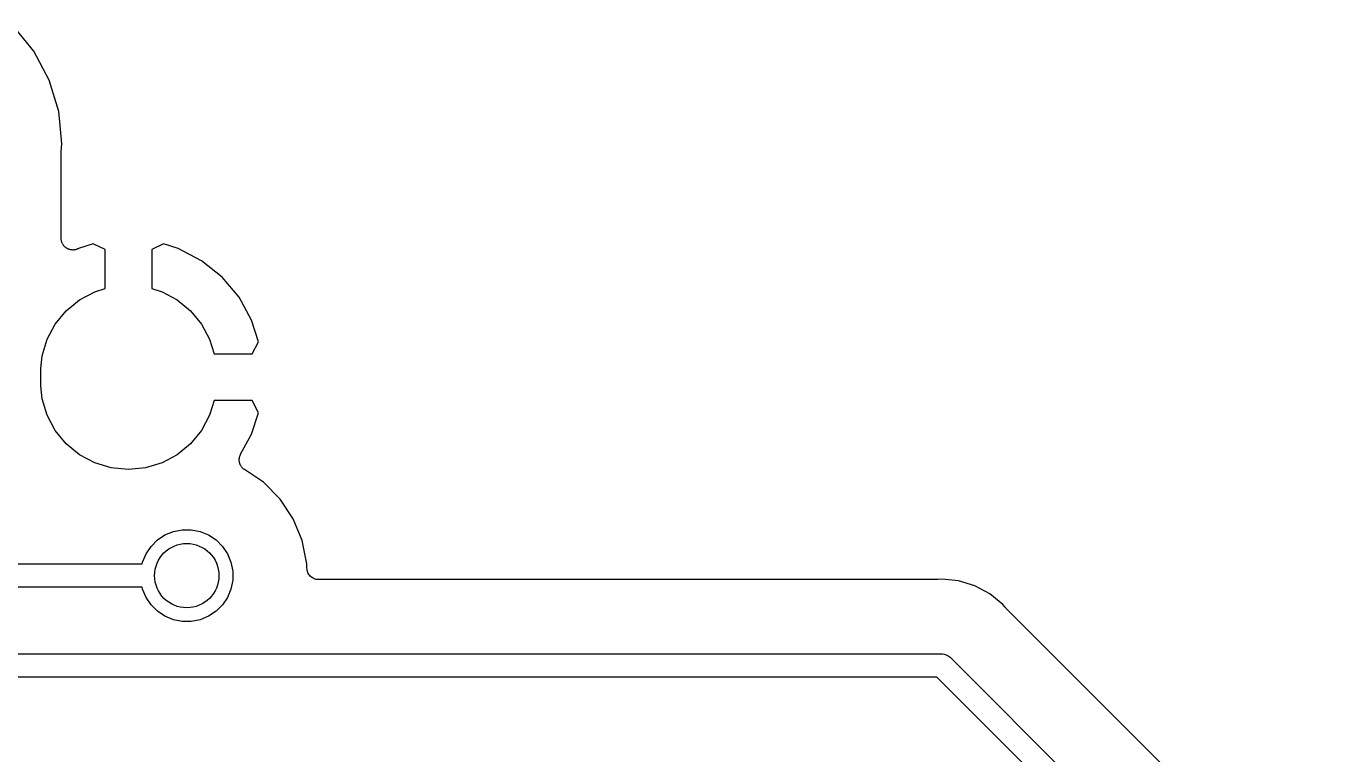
# Model space of a CAD drawing. Extents: x 2.36 to 5.74, y -5.57 to -1.66.
# Drawn here: x 4.256 to 4.812, y -2.611 to -2.299 of the extents above; entities that cross this region are included whole.
import ezdxf

# ---------------------------------------------------------------- set-up
doc = ezdxf.new("R2010")
doc.units = 0
doc.header["$MEASUREMENT"] = 0
doc.layers.add('BLACK', color=7, linetype='CONTINUOUS')

msp = doc.modelspace()

# ---------------------------------------------------------------- linework, layer by layer
at = {"layer": 'BLACK', "linetype": 'CONTINUOUS'}
for p, q in [((4.25947, -2.31026), (4.25058, -2.29942)), ((4.26608, -2.32263), (4.25947, -2.31026)), ((4.27015, -2.33605), (4.26608, -2.32263)), ((4.2706, -2.34057), (4.27015, -2.33605)), ((4.27153, -2.35), (4.2706, -2.34057)), ((4.2706, -2.34057), (4.2706, -2.34057)), ((4.27121, -2.35325), (4.27153, -2.35)), ((4.27118, -2.35367), (4.27121, -2.35346)), ((4.27118, -2.35374), (4.27118, -2.35367)), ((4.27118, -2.39046), (4.27118, -2.35374)), ((4.27121, -2.35346), (4.27121, -2.35325)), ((4.2712, -2.39066), (4.27118, -2.39046)), ((4.2712, -2.39087), (4.2712, -2.39066)), ((4.27125, -2.39115), (4.2712, -2.39087)), ((4.27128, -2.39143), (4.27125, -2.39115)), ((4.27134, -2.39163), (4.27128, -2.39143)), ((4.27137, -2.39183), (4.27134, -2.39163)), ((4.27148, -2.39209), (4.27137, -2.39183)), ((4.27156, -2.39236), (4.27148, -2.39209)), ((4.27165, -2.39255), (4.27156, -2.39236)), ((4.27173, -2.39274), (4.27165, -2.39255)), ((4.27188, -2.39298), (4.27173, -2.39274)), ((4.27202, -2.39323), (4.27188, -2.39298)), ((4.27215, -2.39339), (4.27202, -2.39323)), ((4.27226, -2.39356), (4.27215, -2.39339)), ((4.27245, -2.39376), (4.27226, -2.39356)), ((4.27263, -2.39398), (4.27245, -2.39376)), ((4.27279, -2.39411), (4.27263, -2.39398)), ((4.27293, -2.39426), (4.27279, -2.39411)), ((4.27317, -2.39442), (4.27293, -2.39426)), ((4.27339, -2.3946), (4.27317, -2.39442)), ((4.27357, -2.3947), (4.27339, -2.3946)), ((4.27373, -2.39482), (4.27357, -2.3947)), ((4.27399, -2.39493), (4.27373, -2.39482)), ((4.27424, -2.39507), (4.27399, -2.39493)), ((4.27444, -2.39513), (4.27424, -2.39507)), ((4.27463, -2.39521), (4.27444, -2.39513)), ((4.2749, -2.39527), (4.27463, -2.39521)), ((4.27518, -2.39536), (4.2749, -2.39527)), ((4.27538, -2.39538), (4.27518, -2.39536)), ((4.27558, -2.39542), (4.27538, -2.39538)), ((4.27586, -2.39543), (4.27558, -2.39542)), ((4.27615, -2.39546), (4.27586, -2.39543)), ((4.27635, -2.39544), (4.27615, -2.39546)), ((4.27656, -2.39545), (4.27635, -2.39544)), ((4.27684, -2.3954), (4.27656, -2.39545)), ((4.27712, -2.39537), (4.27684, -2.3954)), ((4.27731, -2.39531), (4.27712, -2.39537)), ((4.27752, -2.39528), (4.27731, -2.39531)), ((4.27778, -2.39518), (4.27752, -2.39528)), ((4.27805, -2.3951), (4.27778, -2.39518)), ((4.27824, -2.395), (4.27805, -2.3951)), ((4.27843, -2.39493), (4.27824, -2.395)), ((4.27849, -2.39489), (4.27843, -2.39493)), ((4.27867, -2.3948), (4.27849, -2.39489)), ((4.28494, -2.39276), (4.27867, -2.3948)), ((4.29, -2.39523), (4.28494, -2.39276)), ((4.29, -2.41198), (4.29, -2.39523)), ((4.31506, -2.39276), (4.31, -2.39523)), ((4.31, -2.39523), (4.31, -2.41198)), ((4.32133, -2.3948), (4.31506, -2.39276)), ((4.33139, -2.40004), (4.32133, -2.3948)), ((4.34016, -2.40708), (4.33139, -2.40004)), ((4.3474, -2.41571), (4.34016, -2.40708)), ((4.27907, -2.4168), (4.28558, -2.41332)), ((4.28558, -2.41332), (4.29, -2.41198)), ((4.31, -2.41198), (4.31442, -2.41332)), ((4.31442, -2.41332), (4.32093, -2.4168)), ((4.27336, -2.42149), (4.27907, -2.4168)), ((4.32093, -2.4168), (4.32664, -2.42149)), ((4.35282, -2.42558), (4.3474, -2.41571)), ((4.26867, -2.4272), (4.27336, -2.42149)), ((4.32664, -2.42149), (4.33133, -2.4272)), ((4.26519, -2.43371), (4.26867, -2.4272)), ((4.33133, -2.4272), (4.33481, -2.43371)), ((4.35573, -2.43482), (4.35282, -2.42558)), ((4.26304, -2.44078), (4.26519, -2.43371)), ((4.33481, -2.43371), (4.33672, -2.44)), ((4.35307, -2.44), (4.35573, -2.43482)), ((4.2625, -2.44629), (4.26304, -2.44078)), ((4.33672, -2.44), (4.35307, -2.44)), ((4.2625, -2.45371), (4.2625, -2.44629)), ((4.26304, -2.45922), (4.2625, -2.45371)), ((4.26519, -2.46629), (4.26304, -2.45922)), ((4.33672, -2.46), (4.33481, -2.46629)), ((4.35307, -2.46), (4.33672, -2.46)), ((4.35573, -2.46518), (4.35307, -2.46)), ((4.26867, -2.4728), (4.26519, -2.46629)), ((4.33481, -2.46629), (4.33133, -2.4728)), ((4.35282, -2.47442), (4.35573, -2.46518)), ((4.27336, -2.47851), (4.26867, -2.4728)), ((4.33133, -2.4728), (4.32664, -2.47851)), ((4.3481, -2.48301), (4.35282, -2.47442)), ((4.27907, -2.4832), (4.27336, -2.47851)), ((4.32664, -2.47851), (4.32093, -2.4832)), ((4.28558, -2.48668), (4.27907, -2.4832)), ((4.32093, -2.4832), (4.31442, -2.48668)), ((4.34749, -2.48537), (4.34751, -2.48512)), ((4.34751, -2.48561), (4.34749, -2.48537)), ((4.3475, -2.48584), (4.34751, -2.48561)), ((4.34755, -2.48609), (4.3475, -2.48584)), ((4.34751, -2.48512), (4.34752, -2.48487)), ((4.34752, -2.48487), (4.34757, -2.48463)), ((4.34757, -2.48634), (4.34755, -2.48609)), ((4.34757, -2.48463), (4.34759, -2.4844)), ((4.34759, -2.4844), (4.34767, -2.48416)), ((4.34767, -2.48416), (4.34772, -2.48391)), ((4.34772, -2.48391), (4.34781, -2.48369)), ((4.34781, -2.48369), (4.34788, -2.48347)), ((4.34788, -2.48347), (4.348, -2.48325)), ((4.348, -2.48325), (4.3481, -2.48301)), ((4.29265, -2.48883), (4.28558, -2.48668)), ((4.3, -2.48955), (4.29265, -2.48883)), ((4.30735, -2.48883), (4.3, -2.48955)), ((4.31442, -2.48668), (4.30735, -2.48883)), ((4.34764, -2.48657), (4.34757, -2.48634)), ((4.34768, -2.4868), (4.34764, -2.48657)), ((4.34777, -2.48704), (4.34768, -2.4868)), ((4.34785, -2.48728), (4.34777, -2.48704)), ((4.34795, -2.48749), (4.34785, -2.48728)), ((4.34804, -2.48771), (4.34795, -2.48749)), ((4.34818, -2.48792), (4.34804, -2.48771)), ((4.3483, -2.48815), (4.34818, -2.48792)), ((4.34844, -2.48833), (4.3483, -2.48815)), ((4.34857, -2.48853), (4.34844, -2.48833)), ((4.34875, -2.48871), (4.34857, -2.48853)), ((4.3489, -2.48891), (4.34875, -2.48871)), ((4.34909, -2.48906), (4.3489, -2.48891)), ((4.34925, -2.48923), (4.34909, -2.48906)), ((4.34946, -2.48937), (4.34925, -2.48923)), ((4.34965, -2.48954), (4.34946, -2.48937)), ((4.34971, -2.48958), (4.34965, -2.48954)), ((4.35783, -2.495), (4.34971, -2.48958)), ((4.365, -2.50217), (4.35783, -2.495)), ((4.37064, -2.51061), (4.365, -2.50217)), ((4.37452, -2.51998), (4.37064, -2.51061)), ((4.31245, -2.51971), (4.31568, -2.51756)), ((4.31568, -2.51756), (4.31926, -2.51607)), ((4.31926, -2.51607), (4.32306, -2.51531)), ((4.32306, -2.51531), (4.32694, -2.51531)), ((4.32694, -2.51531), (4.33074, -2.51607)), ((4.33074, -2.51607), (4.33432, -2.51756)), ((4.33432, -2.51756), (4.33755, -2.51971)), ((4.30756, -2.52568), (4.30971, -2.52245)), ((4.30971, -2.52245), (4.31245, -2.51971)), ((4.33755, -2.51971), (4.34029, -2.52245)), ((4.34029, -2.52245), (4.34244, -2.52568)), ((4.3765, -2.52993), (4.37452, -2.51998)), ((4.23207, -2.53), (4.30592, -2.53)), ((4.30592, -2.53), (4.30607, -2.52926)), ((4.30607, -2.52926), (4.30756, -2.52568)), ((4.34244, -2.52568), (4.34393, -2.52926)), ((4.34393, -2.52926), (4.34469, -2.53306)), ((4.3765, -2.53171), (4.3765, -2.52993)), ((4.34469, -2.53306), (4.34469, -2.53694)), ((4.37654, -2.53218), (4.3765, -2.53171)), ((4.37658, -2.53265), (4.37654, -2.53218)), ((4.37659, -2.53267), (4.37658, -2.53265)), ((4.37659, -2.53268), (4.37659, -2.53267)), ((4.37673, -2.53314), (4.37659, -2.53268)), ((4.37686, -2.53359), (4.37673, -2.53314)), ((4.37687, -2.5336), (4.37686, -2.53359)), ((4.37687, -2.53362), (4.37687, -2.5336)), ((4.37709, -2.53403), (4.37687, -2.53362)), ((4.37731, -2.53445), (4.37709, -2.53403)), ((4.37732, -2.53446), (4.37731, -2.53445)), ((4.37733, -2.53448), (4.37732, -2.53446)), ((4.37763, -2.53484), (4.37733, -2.53448)), ((4.37792, -2.53521), (4.37763, -2.53484)), ((4.37794, -2.53522), (4.37792, -2.53521)), ((4.37795, -2.53524), (4.37794, -2.53522)), ((4.37831, -2.53554), (4.37795, -2.53524)), ((4.37867, -2.53584), (4.37831, -2.53554)), ((4.37869, -2.53585), (4.37867, -2.53584)), ((4.3787, -2.53586), (4.37869, -2.53585)), ((4.37911, -2.53608), (4.3787, -2.53586)), ((4.37953, -2.53631), (4.37911, -2.53608)), ((4.30592, -2.54), (4.23025, -2.54)), ((4.30607, -2.54074), (4.30592, -2.54)), ((4.30756, -2.54432), (4.30607, -2.54074)), ((4.34393, -2.54074), (4.34244, -2.54432)), ((4.34469, -2.53694), (4.34393, -2.54074)), ((4.37954, -2.53631), (4.37953, -2.53631)), ((4.37956, -2.53632), (4.37954, -2.53631)), ((4.38001, -2.53646), (4.37956, -2.53632)), ((4.38046, -2.5366), (4.38001, -2.53646)), ((4.38047, -2.53661), (4.38046, -2.5366)), ((4.38049, -2.53661), (4.38047, -2.53661)), ((4.38096, -2.53666), (4.38049, -2.53661)), ((4.38143, -2.53671), (4.38096, -2.53666)), ((4.38146, -2.53671), (4.38143, -2.53671)), ((4.3815, -2.53671), (4.38146, -2.53671)), ((4.38146, -2.53671), (4.38146, -2.53671)), ((4.38146, -2.53671), (4.38146, -2.53671)), ((4.64647, -2.53671), (4.3815, -2.53671)), ((4.64668, -2.53669), (4.64647, -2.53671)), ((4.64689, -2.53669), (4.64668, -2.53669)), ((4.64696, -2.53669), (4.64689, -2.53669)), ((4.64852, -2.53653), (4.64696, -2.53669)), ((4.65009, -2.53669), (4.64852, -2.53653)), ((4.65574, -2.53725), (4.65009, -2.53669)), ((4.65009, -2.53669), (4.65009, -2.53669)), ((4.66268, -2.53935), (4.65574, -2.53725)), ((4.66907, -2.54277), (4.66268, -2.53935)), ((4.30971, -2.54755), (4.30756, -2.54432)), ((4.34244, -2.54432), (4.34029, -2.54755)), ((4.67468, -2.54737), (4.66907, -2.54277)), ((4.31245, -2.55029), (4.30971, -2.54755)), ((4.31568, -2.55244), (4.31245, -2.55029)), ((4.31926, -2.55393), (4.31568, -2.55244)), ((4.33432, -2.55244), (4.33074, -2.55393)), ((4.33755, -2.55029), (4.33432, -2.55244)), ((4.34029, -2.54755), (4.33755, -2.55029)), ((4.67568, -2.54858), (4.67468, -2.54737)), ((4.67582, -2.54873), (4.67568, -2.54858)), ((4.67596, -2.5489), (4.67582, -2.54873)), ((4.67601, -2.54895), (4.67596, -2.5489)), ((4.81229, -2.68523), (4.67601, -2.54895)), ((4.32306, -2.55469), (4.31926, -2.55393)), ((4.32694, -2.55469), (4.32306, -2.55469)), ((4.33074, -2.55393), (4.32694, -2.55469)), ((4.21877, -2.56852), (4.64828, -2.56852)), ((4.64828, -2.56852), (4.64852, -2.5685)), ((4.64852, -2.5685), (4.64877, -2.56852)), ((4.64877, -2.56852), (4.6495, -2.5686)), ((4.6495, -2.5686), (4.65045, -2.56888)), ((4.65045, -2.56888), (4.65131, -2.56935)), ((4.65131, -2.56935), (4.65208, -2.56997)), ((4.65208, -2.56997), (4.65223, -2.57016)), ((4.65223, -2.57016), (4.80151, -2.71944)), ((4.64645, -2.57852), (4.22059, -2.57852)), ((4.79164, -2.72371), (4.64645, -2.57852))]:
    msp.add_line(p, q, dxfattribs=at)
at = {"layer": 'BLACK'}
msp.add_circle((4.325, -2.535), 0.01378, dxfattribs=at)

doc.saveas('drawing.dxf')
